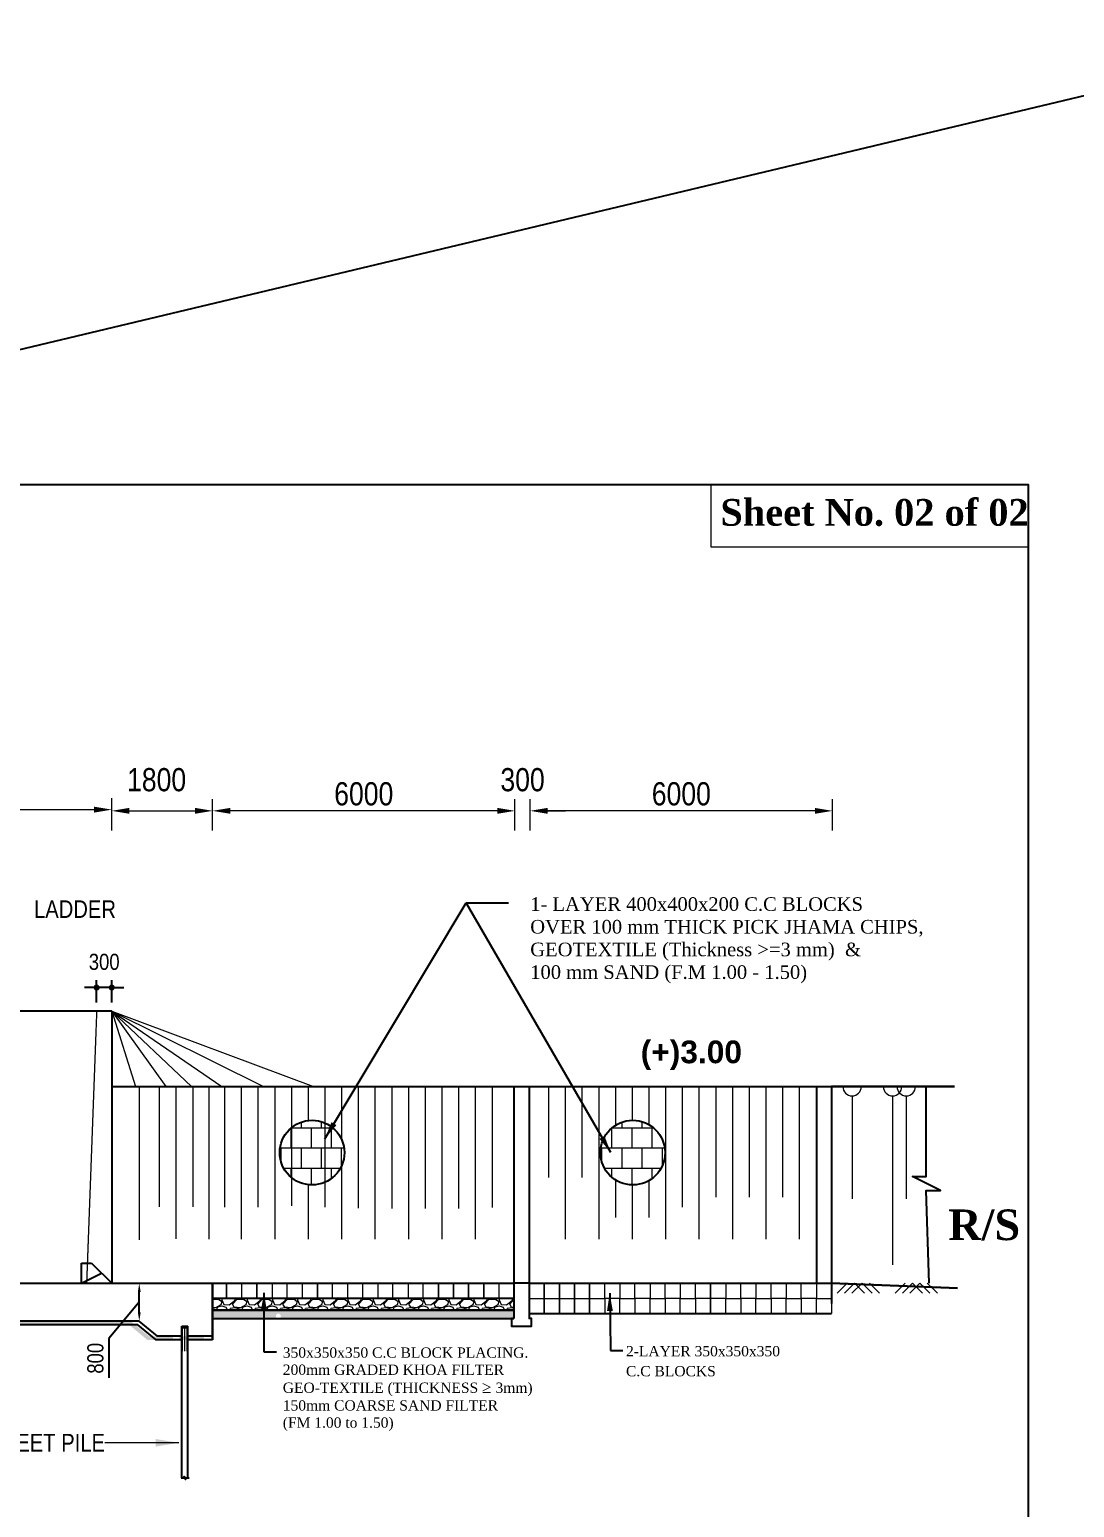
# Model space of a CAD drawing. Extents: x -119161 to 3778985, y -718511 to -30958.
# Drawn here: x 2867747 to 2888477, y -685685 to -656368 of the extents above; entities that cross this region are included whole.
import ezdxf

# ---------------------------------------------------------------- set-up
doc = ezdxf.new("R2010")
doc.units = 0
doc.header["$MEASUREMENT"] = 0
doc.linetypes.add('DASHED2', pattern=[9.524999999999999, 6.35, -3.175])
doc.linetypes.add('DASHEDX2', pattern=[38.099999999999994, 25.4, -12.7])
doc.layers.get('0').update_dxf_attribs({"linetype": 'CONTINUOUS'})
doc.layers.get('DEFPOINTS').update_dxf_attribs({"linetype": 'CONTINUOUS'})
for name, color, linetype in [('BLOCK', 6, 'CONTINUOUS'), ('DOTTED', 240, 'DASHED2'), ('LINE', 7, 'CONTINUOUS'), ('TEXT', 10, 'CONTINUOUS')]:
    doc.layers.add(name, color=color, linetype=linetype)
for name, color, linetype, lineweight in [('Dim', 7, 'CONTINUOUS', 9), ('Dimension', 8, 'CONTINUOUS', 18), ('HATCH', 252, 'CONTINUOUS', 5), ('line2', 3, 'CONTINUOUS', 30), ('slop', 8, 'CONTINUOUS', 9)]:
    doc.layers.add(name, color=color, linetype=linetype, lineweight=lineweight)
doc.styles.add('1-2', font='arial.ttf')
doc.styles.add('ARIAL', font='ARIALN.TTF')
doc.styles.add('DIM', font='isocp3.shx')
doc.styles.add('dimText', font='ARIALN.TTF')
doc.styles.get("Standard").update_dxf_attribs({"font": 'times.ttf', "height": 250})
doc.styles.add('text', font='ARIALN.TTF', dxfattribs={"height": 1.6})
doc.dimstyles.new('3', dxfattribs={"dimtxt": 225, "dimasz": 350, "dimexe": 100, "dimexo": 25, "dimgap": 9, "dimtad": 0, "dimdec": 0, "dimzin": 0, "dimdsep": 46, "dimtxsty": 'Standard', "dimcen": 0, "dimclrt": 256, "dimadec": 0, "dimazin": 0, "dimtfac": 1, "dimtdec": 0, "dimtofl": 0, "dimtmove": 2, "dimatfit": 3, "dimfxl": 1, "dimtolj": 1, "dimtzin": 0, "dimarcsym": 0})
doc.dimstyles.new('dim_150', dxfattribs={"dimtxt": 300, "dimasz": 300, "dimexe": 300, "dimexo": 100, "dimgap": 100, "dimtad": 1, "dimdec": 0, "dimzin": 0, "dimdsep": 46, "dimtxsty": 'DIM', "dimcen": 150, "dimclrd": 5, "dimclre": 5, "dimclrt": 7, "dimadec": 0, "dimazin": 0, "dimtfac": 1, "dimtdec": 0, "dimtmove": 0, "dimatfit": 3, "dimfxl": 20, "dimtolj": 1, "dimtzin": 0, "dimarcsym": 0})
doc.dimstyles.new('dim_230', dxfattribs={"dimtxt": 460, "dimasz": 460, "dimexe": 230, "dimexo": 100, "dimgap": 100, "dimtad": 1, "dimdec": 0, "dimzin": 0, "dimdsep": 46, "dimtxsty": 'dimText', "dimcen": 0.09, "dimclrd": 256, "dimclre": 256, "dimclrt": 7, "dimadec": 0, "dimazin": 0, "dimtfac": 1, "dimtdec": 0, "dimtofl": 0, "dimtmove": 0, "dimatfit": 3, "dimfxl": 1, "dimtolj": 1, "dimtzin": 0, "dimlwd": -1, "dimlwe": -1, "dimarcsym": 0})

# ---------------------------------------------------------------- blocks, each defined once
blk = doc.blocks.new('_Dot')
at = {"color": 0, "linetype": 'ByBlock', "lineweight": -2}
blk.add_line((-0.5, 0), (-1, 0), dxfattribs=at)
at = {"color": 0, "linetype": 'ByBlock', "const_width": 0.5}
blk.add_lwpolyline([(-0.25, 0, 1), (0.25, 0, 1)], format="xyb", close=True, dxfattribs=at)
blk = doc.blocks.new('*D1451')
at = {"layer": 'DEFPOINTS', "color": 0, "lineweight": -2, "ltscale": 500}
for p in [(2869077.40227984, -675372.1111349999), (2869077.40227984, -675771.2796914917), (2869377.40227984, -675771.2796914917)]:
    blk.add_point(p, dxfattribs=at)
at = {"layer": 'Dim', "color": 5, "lineweight": -2, "ltscale": 500}
for p, q in [((2868957.40227984, -675372.1111349999), (2868837.40227984, -675372.1111349999)), ((2869077.40227984, -675671.2796914917), (2869077.40227984, -675222.1111349999)), ((2869377.40227984, -675372.1111349999), (2869077.40227984, -675372.1111349999)), ((2869377.40227984, -675671.2796914917), (2869377.40227984, -675222.1111349999)), ((2869497.40227984, -675372.1111349999), (2869617.40227984, -675372.1111349999))]:
    blk.add_line(p, q, dxfattribs=at)
at = {"layer": 'Dim', "color": 5, "lineweight": -2, "ltscale": 500, "xscale": 120, "yscale": 120, "zscale": 120}
blk.add_blockref('_Dot', (2869077.40227984, -675372.1111349999), dxfattribs=at)
at = {"layer": 'Dim', "color": 5, "lineweight": -2, "ltscale": 500, "xscale": 120, "yscale": 120, "zscale": 120, "rotation": 180}
blk.add_blockref('_Dot', (2869377.40227984, -675372.1111349999), dxfattribs=at)
at = {"layer": 'Dim', "color": 7, "ltscale": 500, "insert": (2869227.40227984, -674863.4901776339), "char_height": 320, "attachment_point": 5, "style": 'ARIAL'}
blk.add_mtext('\\A1;300', dxfattribs=at)
blk = doc.blocks.new('*D1454')
at = {"layer": 'DEFPOINTS', "color": 0, "lineweight": -2, "ltscale": 500}
for p in [(2869478.113777386, -681237.1960471757), (2869923.438834589, -681237.1960471757), (2869923.438834589, -681987.3914586967)]:
    blk.add_point(p, dxfattribs=at)
at = {"layer": 'Dim', "color": 5, "lineweight": -2, "ltscale": 500}
for p, q in [((2869478.113777386, -681237.1960471757), (2869923.438834589, -681237.1960471757)), ((2869923.438834589, -681612.2937529362), (2869317.786851019, -682336.2692914923)), ((2869923.438834589, -681812.3914586967), (2869923.438834589, -681412.1960471757)), ((2869317.786851019, -682336.2692914923), (2869317.786851019, -683115.1506011785))]:
    blk.add_line(p, q, dxfattribs=at)
for points in [[(2869894.272167923, -681412.1960471757), (2869952.605501256, -681412.1960471757), (2869923.438834589, -681237.1960471757)], [(2869894.272167923, -681812.3914586967), (2869952.605501256, -681812.3914586967), (2869923.438834589, -681987.3914586967)]]:
    blk.add_solid(points, dxfattribs=at)
at = {"layer": 'Dim', "color": 7, "ltscale": 500, "insert": (2869054.403494948, -682725.7099463351), "char_height": 320, "attachment_point": 5, "rotation": 90, "style": 'ARIAL'}
blk.add_mtext('\\A1;800', dxfattribs=at)
blk = doc.blocks.new('*D1466')
at = {"layer": 'DEFPOINTS', "color": 0, "lineweight": -2, "ltscale": 500}
for p in [(2871377.432181997, -671866.2886143446), (2869377.453208413, -672357.183767109), (2871377.432181997, -672357.183767109)]:
    blk.add_point(p, dxfattribs=at)
at = {"layer": 'Dim', "ltscale": 500}
for p, q in [((2869377.453208413, -672257.183767109), (2869377.453208413, -671636.2886143446)), ((2871377.432181997, -672257.183767109), (2871377.432181997, -671636.2886143446)), ((2869727.453208413, -671866.2886143446), (2871027.432181997, -671866.2886143446))]:
    blk.add_line(p, q, dxfattribs=at)
at = {"layer": 'Dim', "lineweight": -2, "ltscale": 500}
for points in [[(2869727.453208413, -671807.9552810112), (2869727.453208413, -671924.6219476779), (2869377.453208413, -671866.2886143446)], [(2871027.432181997, -671807.9552810112), (2871027.432181997, -671924.6219476779), (2871377.432181997, -671866.2886143446)]]:
    blk.add_solid(points, dxfattribs=at)
at = {"layer": 'Dim', "color": 7, "ltscale": 500, "insert": (2870267.350355799, -671251.4250399924), "char_height": 460, "attachment_point": 5, "style": 'dimText'}
blk.add_mtext('\\A1;1800', dxfattribs=at)
blk = doc.blocks.new('*D1467')
at = {"layer": 'DEFPOINTS', "color": 0, "lineweight": -2, "ltscale": 500}
for p in [(2871377.432181997, -671866.2886143446), (2871377.432181997, -672357.183767109), (2877377.726840309, -672357.183767109)]:
    blk.add_point(p, dxfattribs=at)
at = {"layer": 'Dim', "ltscale": 500}
for p, q in [((2871377.432181997, -672257.183767109), (2871377.432181997, -671636.2886143446)), ((2877377.726840309, -672257.183767109), (2877377.726840309, -671636.2886143446)), ((2877027.726840309, -671866.2886143446), (2871727.432181997, -671866.2886143446))]:
    blk.add_line(p, q, dxfattribs=at)
at = {"layer": 'Dim', "lineweight": -2, "ltscale": 500}
for points in [[(2871727.432181997, -671807.9552810112), (2871727.432181997, -671924.6219476779), (2871377.432181997, -671866.2886143446)], [(2877027.726840309, -671807.9552810112), (2877027.726840309, -671924.6219476779), (2877377.726840309, -671866.2886143446)]]:
    blk.add_solid(points, dxfattribs=at)
at = {"layer": 'Dim', "color": 7, "ltscale": 500, "insert": (2874377.579511154, -671531.4250399926), "char_height": 460, "attachment_point": 5, "style": 'dimText'}
blk.add_mtext('\\A1;6000', dxfattribs=at)
blk = doc.blocks.new('*D1468')
at = {"layer": 'DEFPOINTS', "color": 0, "lineweight": -2, "ltscale": 500}
for p in [(2877677.726840309, -671866.2886143446), (2877377.726840309, -672357.183767109), (2877677.726840309, -672357.183767109)]:
    blk.add_point(p, dxfattribs=at)
at = {"layer": 'Dim', "ltscale": 500}
for p, q in [((2877377.726840309, -672257.183767109), (2877377.726840309, -671636.2886143446)), ((2877677.726840309, -672257.183767109), (2877677.726840309, -671636.2886143446)), ((2877027.726840309, -671866.2886143446), (2876677.726840309, -671866.2886143446)), ((2878027.726840309, -671866.2886143446), (2878377.726840309, -671866.2886143446))]:
    blk.add_line(p, q, dxfattribs=at)
at = {"layer": 'Dim', "lineweight": -2, "ltscale": 500}
for points in [[(2877027.726840309, -671807.9552810112), (2877027.726840309, -671924.6219476779), (2877377.726840309, -671866.2886143446)], [(2878027.726840309, -671807.9552810112), (2878027.726840309, -671924.6219476779), (2877677.726840309, -671866.2886143446)]]:
    blk.add_solid(points, dxfattribs=at)
at = {"layer": 'Dim', "color": 7, "ltscale": 500, "insert": (2877527.726840309, -671251.4250399926), "char_height": 460, "attachment_point": 5, "style": 'dimText'}
blk.add_mtext('\\A1;300', dxfattribs=at)
blk = doc.blocks.new('*D1469')
at = {"layer": 'DEFPOINTS', "color": 0, "lineweight": -2, "ltscale": 500}
for p in [(2877677.726840309, -671866.2886143446), (2877677.726840309, -672357.183767109), (2883677.726840309, -672357.183767109)]:
    blk.add_point(p, dxfattribs=at)
at = {"layer": 'Dim', "ltscale": 500}
for p, q in [((2877677.726840309, -672257.183767109), (2877677.726840309, -671636.2886143446)), ((2883677.726840309, -672257.183767109), (2883677.726840309, -671636.2886143446)), ((2883327.726840309, -671866.2886143446), (2878027.726840309, -671866.2886143446))]:
    blk.add_line(p, q, dxfattribs=at)
at = {"layer": 'Dim', "lineweight": -2, "ltscale": 500}
for points in [[(2878027.726840309, -671807.9552810112), (2878027.726840309, -671924.6219476779), (2877677.726840309, -671866.2886143446)], [(2883327.726840309, -671807.9552810112), (2883327.726840309, -671924.6219476779), (2883677.726840309, -671866.2886143446)]]:
    blk.add_solid(points, dxfattribs=at)
at = {"layer": 'Dim', "color": 7, "ltscale": 500, "insert": (2880677.726840309, -671531.4250399926), "char_height": 460, "attachment_point": 5, "style": 'dimText'}
blk.add_mtext('\\A1;6000', dxfattribs=at)
blk = doc.blocks.new('*D1535')
at = {"layer": 'DEFPOINTS', "color": 0, "lineweight": -2, "ltscale": 500}
for p in [(2869377.408759107, -671842.3142785789), (2869377.408759107, -671952.2217169409), (2857405.316790112, -672428.4746020357)]:
    blk.add_point(p, dxfattribs=at)
at = {"layer": 'Dim', "ltscale": 500}
for p, q in [((2857405.316790112, -672328.4746020357), (2857405.316790112, -671612.3142785789)), ((2869377.408759107, -671852.2217169409), (2869377.408759107, -671612.3142785789)), ((2857755.316790112, -671842.3142785789), (2869027.408759107, -671842.3142785789))]:
    blk.add_line(p, q, dxfattribs=at)
at = {"layer": 'Dim', "lineweight": -2, "ltscale": 500}
for points in [[(2857755.316790112, -671783.9809452455), (2857755.316790112, -671900.6476119122), (2857405.316790112, -671842.3142785789)], [(2869027.408759107, -671783.9809452455), (2869027.408759107, -671900.6476119122), (2869377.408759107, -671842.3142785789)]]:
    blk.add_solid(points, dxfattribs=at)
at = {"layer": 'Dim', "color": 7, "ltscale": 500, "insert": (2863391.36277461, -671507.4507042269), "char_height": 460, "attachment_point": 5, "style": 'dimText'}
blk.add_mtext('\\A1;12550', dxfattribs=at)

msp = doc.modelspace()

# ---------------------------------------------------------------- hatches: boundary and pattern name
at = {"layer": 'Dim'}
h = msp.add_hatch(dxfattribs=at)
h.set_pattern_fill('AR-B88', color=8, scale=50)
h.set_pattern_definition([(0, (2717938.576268649, -701353.5733618641), (0, 400), []), (90, (2717938.576268649, -701353.5733618641), (-200, 400), [400, -400])])
h.paths.add_polyline_path([(2873992.72887683, -678646.5675633808, 1), (2872710.599539445, -678646.5675633808, 1)])
h = msp.add_hatch(dxfattribs=at)
h.set_pattern_fill('AR-B88', color=8, scale=50)
h.set_pattern_definition([(0, (2724301.484492072, -701353.5733618641), (0, 400), []), (90, (2724301.484492072, -701353.5733618641), (-200, 400), [400, -400])])
h.paths.add_polyline_path([(2880355.637100252, -678646.5675633808, 1), (2879073.507762868, -678646.5675633808, 1)])
h = msp.add_hatch(dxfattribs=at)
h.set_pattern_fill('AR-CONC', color=8, scale=20)
h.set_pattern_definition([(49.99999999999999, (2500404.731982744, -824934.9618691367), (143.4520365201507, -12.55042699651902), [15, -165]), (355, (2500404.731982744, -824934.9618691367), (-27.7502667226, 150.4384267400024), [12, -132]), (100.45144446, (2500416.686318944, -824936.0077379367), (115.7017693454224, 137.8879981937259), [12.74803839999998, -140.2284223999997]), (46.18420000000002, (2500404.731982744, -824894.9618691367), (213.4482661343145, -33.10385615861531), [22.49999999999991, -247.4999999999993]), (96.63563548999993, (2500422.519331743, -824897.7205305367), (186.9323891348457, 194.8237201549101), [19.1220684, -210.3427519999999]), (351.1841639899999, (2500404.731982744, -824894.9618691367), (186.9323890109546, 194.823720053998), [18, -198.0000002]), (21, (2500424.731982744, -824904.9618691367), (119.3814104236923, -80.52377813306776), [15, -165]), (326.0000000000001, (2500424.731982744, -824904.9618691367), (48.66306638431634, 145.0300090093706), [12, -132]), (71.45144474, (2500434.680433544, -824911.6721839367), (168.0444753459942, 64.50623056127077), [12.748038, -140.2284224]), (37.50000000000001, (2500404.731982744, -824934.9618691367), (2.431971063458134, 66.5787707662623), [0, -130.4, 0, -134, 0, -132.5]), (7.499999999999999, (2500404.731982744, -824934.9618691367), (52.61390748842972, 78.88234237647205), [0, -76.39999999999999, 0, -127.4, 0, -50.5]), (327.5, (2500360.131982744, -824934.9618691367), (106.7644872344818, -4.510974346875951), [0, -50, 0, -156, 0, -207]), (317.5, (2500340.131982744, -824934.9618691367), (116.6372338684772, 20.02099646646354), [0, -65, 0, -103.6, 0, -147])])
h.paths.add_polyline_path([(2871205.783474067, -682287.7765968165), (2870715.600483238, -682287.5541450651), (2870715.599975256, -682362.5541474349), (2871205.827755928, -682362.7765968691)])
h.paths.add_polyline_path([(2829305.563049296, -682347.9669359862), (2828815.557852828, -682347.966914352), (2828815.563171536, -682422.966914352), (2829305.563101306, -682422.966914352)])
h.paths.add_polyline_path([(2852335.146061374, -681087.1960471724), (2846135.282512796, -681087.1960471731), (2844485.282512796, -681087.042541076), (2843637.712837629, -681087.042541076), (2841754.292792948, -681714.7790037079), (2840936.950244409, -681987.1960471757), (2830315.562909406, -681987.1960471757), (2829915.562909406, -682347.966914352), (2829425.562909406, -682347.966914352), (2829425.562909406, -682422.966914352), (2829944.388882245, -682422.966914352), (2830344.388882245, -682062.1960471757), (2840949.119777484, -682062.1960471757), (2841785.571174911, -681783.4100998412), (2843649.319417496, -681162.042541076), (2844485.282512796, -681162.042541076), (2846135.275535246, -681162.1960468485), (2852304.080044196, -681162.1960471724), (2852454.080048677, -681312.1960516539), (2853485.316800935, -681312.1959028838), (2854321.979044543, -681312.1959028838), (2856224.437628206, -681946.5727554215), (2856583.478327981, -682062.1960471757), (2861957.790094028, -682062.1960471757), (2869724.141065842, -682062.3907554566), (2870084.143331765, -682362.5653985215), (2870595.591699538, -682362.5234414267), (2870595.608772936, -682287.5234421985), (2870111.506522866, -682287.5667911565), (2869751.295626037, -681987.3914586967), (2861957.790313251, -681987.1960471757), (2856583.478327981, -681987.1960471757), (2856216.506192618, -681864.8720069716), (2854333.477002717, -681237.1959028838), (2853485.316790115, -681237.1959028838), (2852485.146061373, -681237.1960471722)])
at = {"layer": 'Dim', "ltscale": 500}
h = msp.add_hatch(dxfattribs=at)
h.set_pattern_fill('GRAVEL', color=8, scale=500)
h.set_pattern_definition([(228.012787504, (2797420.68959263, -733280.5874013628), (-4000.000000000031, -4500.000000000002), [67.268, -6659.54402353685]), (184.969740728, (2797375.68959263, -733330.5874013628), (5999.999999999987, 500.0000000000176), [115.434, -11427.962380615]), (132.510447078, (2797260.68959263, -733340.5874013628), (5000.000000000058, -5499.999999999933), [81.39399999999976, -8058.016298049834]), (267.273689006, (2797065.68959263, -733465.5874013628), (500.0000000000121, 10000.00000000001), [105.1189999999985, -10406.77902081431]), (292.833654178, (2797060.68959263, -733570.5874013628), (-2499.999999999994, 6000.000000000015), [103.0774999999985, -10204.68656404396]), (357.273689006, (2797100.68959263, -733665.5874013628), (-10000.00000000001, 500.0000000000128), [105.1189999999985, -10406.77902081431]), (37.6942404667, (2797205.68959263, -733670.5874013628), (-6499.999999999999, -4999.999999999986), [139.0145, -13762.424274458]), (72.2553283749, (2797315.68959263, -733585.5874013628), (3500.000000000014, 11000), [131.2439999999971, -12993.16074840651]), (121.429565615, (2797355.68959263, -733460.5874013628), (-4000.00000000001, 6499.999999999994), [105.4749999999998, -10442.03655486447]), (175.236358309, (2797300.68959263, -733370.5874013628), (5499.999999999992, -500.000000000019), [120.416, -5900.38128939615]), (222.397437798, (2797180.68959263, -733360.5874013628), (-5999.999999999981, -5499.999999999985), [155.724, -15416.68750239745]), (138.814074834, (2797560.68959263, -733470.5874013628), (-3500.000000000016, 3000), [53.15049999999926, -5261.922406367256]), (171.46923439, (2797520.68959263, -733435.5874013628), (6499.999999999999, -999.9999999999976), [101.1185, -10010.7557080785]), (225, (2797420.68959263, -733420.5874013628), (-5.551115123125783e-14, -499.9999999999665), [70.7105, -636.39628118655]), (203.198590514, (2797385.68959263, -733360.5874013628), (2499.999999999995, 999.9999999999877), [38.079, -3769.80755293195]), (291.801409486, (2797350.68959263, -733375.5874013628), (-499.999999999842, 1500.000000000051), [53.85149999999999, -2638.73090356725]), (30.9637565321, (2797370.68959263, -733425.5874013628), (1500.000000000026, 999.9999999999898), [87.46449999999976, -2828.011447422642]), (161.565051177, (2797445.68959263, -733380.5874013628), (1000.000000000006, -499.9999999999883), [63.24549999999928, -1517.893330084177]), (16.389540334, (2797060.68959263, -733375.5874013628), (4999.999999999983, 1500.000000000022), [88.6, -8771.4225733347]), (70.3461759419, (2797145.68959263, -733350.5874013628), (-2000.00000000061, -5500.000000001698), [74.3305, -7358.7038736595]), (293.198590514, (2797445.68959263, -733280.5874013628), (-999.9999999999852, 2499.999999999995), [76.1575, -3731.72905293195]), (343.610459666, (2797475.68959263, -733350.5874013628), (-4999.999999999983, 1500.000000000022), [88.59999999999853, -8771.422573334312]), (339.44395478, (2797060.68959263, -733685.5874013628), (-2500.000000000018, 1000.000000000012), [85.43999999999853, -4186.561872658656]), (294.775140569, (2797140.68959263, -733715.5874013628), (-2500.000000000003, 5500.000000000001), [71.589, -7087.321531637999]), (66.8014094864, (2797450.68959263, -733780.5874013628), (999.9999999999906, 2499.999999999985), [76.1575, -3731.72905293195]), (17.3540246363, (2797480.68959263, -733710.5874013628), (-6499.999999999988, -1999.999999999981), [83.8155, -8297.71180712]), (69.44395478040002, (2797205.68959263, -733780.5874013628), (-1000.000000000004, -2499.999999999977), [42.71999999999927, -4229.281872658657]), (101.309932474, (2797420.68959263, -733780.5874013628), (-499.9999999999819, 2000.000000000006), [25.495, -2524.0147567964]), (165.963756532, (2797415.68959263, -733755.5874013628), (1499.999999999979, -500.0000000000007), [103.0775, -1958.47531280885]), (186.009005957, (2797315.68959263, -733730.5874013628), (5000.000000000023, 499.9999999999916), [95.525, -9456.9615872714]), (303.690067526, (2797370.68959263, -733470.5874013628), (-499.9999999999936, 999.999999999993), [72.11099999999853, -1730.664637731977]), (353.157226587, (2797410.68959263, -733530.5874013628), (8500.000000000007, -1000.000000000026), [125.897, -12463.78131201415]), (60.9453959009, (2797535.68959263, -733545.5874013628), (-1999.999999999988, -3499.999999999989), [51.47799999999999, -5096.3370704935]), (90, (2797560.68959263, -733500.5874013628), (-499.9999999999999, 500), [30, -470]), (120.256437164, (2797305.68959263, -733715.5874013628), (2000.000000000005, -3500.000000000004), [69.46199999999999, -6876.759994724901]), (48.01278750420001, (2797270.68959263, -733655.5874013628), (4000, 4499.999999999987), [134.536, -6592.276023536849]), (0, (2797360.68959263, -733555.5874013628), (500, 500), [130, -370]), (325.3048464690001, (2797490.68959263, -733555.5874013628), (5000.000000000069, -3499.999999999913), [79.05699999999854, -7826.637150420906]), (254.054604099, (2797555.68959263, -733600.5874013628), (-500.0000000000189, -2000.000000000002), [72.801, -3567.25394464025]), (207.645975364, (2797535.68959263, -733670.5874013628), (-9499.999999999975, -5000.000000000024), [118.5325, -11734.7370911297]), (175.42607874, (2797430.68959263, -733725.5874013628), (-6499.999999999977, 500.0000000000007), [125.3995, -12414.53670398445])])
h.paths.add_polyline_path([(2871377.434846326, -681537.4581190285), (2871377.745894076, -681771.6027675667), (2877357.322291157, -681771.6031507875), (2877357.322195856, -681537.093198977), (2875608.064145972, -681537.093198977), (2875308.064145972, -681537.093198977), (2875008.064145972, -681537.093198977), (2874708.064145972, -681537.093198977)])
h = msp.add_hatch(dxfattribs=at)
h.set_pattern_fill('AR-SAND', color=8, scale=60)
h.set_pattern_definition([(37.50000000000001, (2503630.259752246, -779049.6050172029), (-3.779601486576489, 115.6094261407895), [0, -91.2, 0, -102, 0, -97.5]), (7.499999999999999, (2503630.259752246, -779049.6050172029), (106.1866023160636, 169.3287639137844), [0, -49.2, 0, -82.2, 0, -31.5]), (327.5, (2503556.459752245, -779049.6050172029), (186.8485117050897, 0.3395432122178965), [0, -30, 0, -108, 0, -141]), (317.5, (2503556.459752245, -779049.6050172029), (180.3675962743376, 52.66053389605496), [0, -15, 0, -70.8, 0, -81])])
h.paths.add_polyline_path([(2875036.508284531, -681771.6027675667), (2873839.787918696, -681771.6027675667), (2873839.787918696, -681842.1284491217), (2873839.787918696, -681936.8454596465), (2875036.525056199, -681936.842349391)])
h.paths.add_polyline_path([(2877357.323707034, -681771.6027675667), (2875036.508284531, -681771.6027675667), (2875036.525056199, -681936.842349391), (2877160.808317527, -681936.8368284926), (2877160.808317527, -681936.8366985454), (2877357.324234173, -681936.8366985454)])
edge = h.paths.add_edge_path()
edge.add_line((2871377.618526964, -681773.7358162329), (2871377.714930001, -681937.0138407613))
edge.add_line((2871377.714930001, -681937.0138407613), (2872662.200143558, -681936.8485201341))
edge.add_arc((2872682.67939084, -681891.2349209473), 49.99999999999528, 90, 245.8212355963029, ccw=False)
edge.add_arc((2872682.67939084, -681891.2349209473), 49.99999999998545, -65.82093777908608, 90.00000000006668, ccw=False)
edge.add_line((2872703.158875216, -681936.8484136846), (2873839.787918696, -681936.8454596468))
edge.add_line((2873839.787918696, -681936.8454596465), (2873839.787918696, -681842.1284491217))
edge.add_line((2873839.787918696, -681842.1284491217), (2873839.787918696, -681771.6027675667))
edge.add_line((2873839.787918696, -681771.6027675667), (2871377.618526964, -681773.7358162329))
h.paths.add_polyline_path([(2871377.965954099, -681936.8522383801), (2871377.965965516, -681887.2639889666), (2871377.798518406, -681773.8211207665), (2871377.302963529, -681773.8215672816), (2871377.301648379, -681936.8522403033)])
at = {"layer": 'HATCH', "ltscale": 10}
h = msp.add_hatch(dxfattribs=at)
h.set_pattern_fill('ANSI31', color=256, scale=375, angle=45, style=0)
h.set_pattern_definition([(90, (2806140.354327796, -672888.3790430103), (-46.875, 7.105427357601002e-15), [])])
h.paths.add_polyline_path([(2870886.844380128, -682587.8803639577), (2870842.63118254, -682587.8803639577), (2870842.63118254, -682574.3811301275), (2870814.589918217, -682600.3890951411), (2870814.589918217, -682587.8803639577), (2870766.844380128, -682587.8803639577), (2870766.844380128, -682114.1867625918), (2870886.844380128, -682114.1867625918)])

# ---------------------------------------------------------------- linework, layer by layer
at = {"color": 7}
for points in [[(2857538.9956878, -681237.1960471757), (2871377.301648153, -681237.0287867452)], [(2871377.301648318, -681237.0287907112), (2877357.320665651, -681236.9978700976)], [(2877657.342849618, -681236.9963187864), (2883657.11223827, -681236.9652960505)], [(2877357.322195856, -681537.093198977), (2871377.30238344, -681537.09227744)]]:
    msp.add_lwpolyline(points, dxfattribs=at)
at = {"layer": 'BLOCK', "color": 7}
for centre in [(2873351.664208137, -678646.5675633808), (2879714.57243156, -678646.5675633808)]:
    msp.add_circle(centre, 641.064668692025, dxfattribs=at)
at = {"layer": 'Dim', "color": 8, "ltscale": 500}
msp.add_line((2869377.426828586, -675837.196939864), (2869849.265631049, -677336.8829861695), dxfattribs=at)
at = {"layer": 'Dim', "color": 8, "linetype": 'Continuous', "ltscale": 500}
for p, q in [((2871377.965867663, -681955.75488937), (2871377.966695413, -681955.75488937)), ((2871377.967230251, -682274.1566676174), (2871377.965965266, -682274.1573302282))]:
    msp.add_line(p, q, dxfattribs=at)
at = {"layer": 'Dim', "color": 8, "ltscale": 500}
for points in [[(2869377.426828586, -675837.196939864), (2873377.339654166, -677336.8829861705)], [(2869377.426828586, -675837.196939864), (2872387.895872594, -677337.1960471757)], [(2869377.426828586, -675837.196939864), (2870961.981981994, -677336.888892892)], [(2869377.426828586, -675837.196939864), (2870451.605031247, -677337.0472014612)], [(2869377.426828586, -675837.196939864), (2871564.408068437, -677336.8915817854)], [(2869918.779397392, -677344.4446663961), (2869918.626153531, -680373.0504858028)], [(2870320.127041587, -677329.4446663961), (2870320.127041587, -679719.4980727471)], [(2870651.779397392, -677329.4446663961), (2870651.626153531, -680358.0504858028)], [(2870983.431753227, -677337.1960471757), (2870983.431753197, -679719.4980727471)], [(2871303.596722906, -677336.9446663961), (2871303.443479045, -680365.5504858028)], [(2871615.243459289, -677336.9446663961), (2871615.243459289, -679727.0597427282)], [(2871946.895815094, -677336.9446663961), (2871946.742571233, -680365.5504858028)], [(2872278.5481709, -677336.9446663961), (2872278.5481709, -679727.1233305514)], [(2872610.200526705, -677336.9446663961), (2872610.047282843, -680365.5504858028)], [(2872941.85288251, -677336.9446663961), (2872941.85288251, -679703.2315967942)], [(2873273.505238315, -677336.9446663961), (2873273.505238315, -678010.2853265698)], [(2873605.15759412, -677336.9446663961), (2873605.15759412, -679726.5102194867)], [(2873936.809949925, -677336.9446663961), (2873936.809949925, -678384.7119346207)], [(2874268.46230573, -677336.9446663961), (2874268.46230573, -679745.7807462637)], [(2874600.114661535, -677336.9446663961), (2874599.961417673, -680365.5504858028)], [(2874931.76701734, -677336.9446663961), (2874931.76701734, -679754.5004936375)], [(2875263.419373145, -677336.9446663961), (2875263.266129283, -680365.5504858028)], [(2875595.07172895, -677336.9446663961), (2875595.07172895, -679754.5640814607)], [(2875926.724084755, -677336.9446663961), (2875926.570840893, -680365.5504858028)], [(2876258.37644056, -677336.9446663961), (2876258.37644056, -679754.5640814607)], [(2876590.028796365, -677336.9446663961), (2876589.875552503, -680365.5504858028)], [(2876926.724084755, -677336.9446663961), (2876926.705829747, -679733.0523009044)], [(2878043.32531241, -677336.9446663961), (2878043.314618838, -679137.1960471657)], [(2878374.977668216, -677336.9446663961), (2878374.824424354, -680365.550485803)], [(2878706.630024021, -677336.9446663961), (2878706.619330448, -679137.2596349888)], [(2879038.282379826, -677336.9446663961), (2879038.129135964, -680365.550485803)], [(2879369.934735631, -677336.9446663961), (2879369.934735631, -678106.0226827376)], [(2879701.587091436, -677336.9446663961), (2879701.587091436, -678005.6344230401)], [(2880033.239447241, -677336.9446663961), (2880033.239447241, -678090.3165026517)], [(2880364.891803046, -677336.9446663961), (2880364.738559184, -680365.550485803)], [(2880696.544158851, -677336.9446663961), (2880696.544158851, -679727.9303232224)], [(2881028.196514656, -677336.9446663961), (2881028.043270794, -680365.550485803)], [(2881359.848870461, -677336.9446663961), (2881359.848870461, -679532.9402824168)], [(2881691.501226266, -677336.9446663961), (2881691.347982404, -680365.550485803)], [(2882023.153582071, -677336.9446663961), (2882023.153582071, -679533.0038702402)], [(2882354.805937876, -677336.9446663961), (2882354.652694014, -680365.550485803)], [(2882686.458293681, -677336.9446663961), (2882686.458293681, -679533.0674580634)], [(2883018.110649486, -677336.9446663961), (2883017.957405624, -680365.550485803)], [(2873936.809949925, -678908.4231921411), (2873936.656706063, -680365.5504858028)], [(2879369.934735631, -679187.1124440243), (2879369.804518626, -679936.3506529077)], [(2880033.239447241, -679202.8186241102), (2880033.109230236, -679933.208094819)], [(2873273.505238315, -679282.849800192), (2873273.351994453, -680365.5504858028)], [(2879701.587091436, -679287.5007037218), (2879701.433847574, -680365.550485803)]]:
    msp.add_lwpolyline(points, dxfattribs=at)
at = {"layer": 'Dim', "ltscale": 500}
for points in [[(2871652.768793905, -681537.0922849837), (2871377.301746172, -681537.0961177384), (2871377.301746172, -681237.0961177384), (2871652.768793905, -681237.0922849837)], [(2871954.265278976, -681537.0922812119), (2871654.265278976, -681537.0922812119), (2871654.265278976, -681237.0922812119), (2871954.265278976, -681237.0922812119)], [(2872255.761764046, -681537.09227744), (2871955.761764046, -681537.09227744), (2871955.761764046, -681237.09227744), (2872255.761764046, -681237.09227744)], [(2872557.258249118, -681537.0922736679), (2872257.258249118, -681537.0922736679), (2872257.258249118, -681237.0922736679), (2872557.258249118, -681237.0922736679)], [(2872557.258249118, -681537.0922736679), (2872857.258249118, -681537.0922736679), (2872857.258249118, -681237.0922736679), (2872557.258249118, -681237.0922736679)], [(2873157.258249118, -681537.0922736679), (2872857.258249118, -681537.0922736679), (2872857.258249118, -681237.0922736679), (2873157.258249118, -681237.0922736679)], [(2873157.258249118, -681537.0922736679), (2873457.258249118, -681537.0922736679), (2873457.258249118, -681237.0922736679), (2873157.258249118, -681237.0922736679)], [(2873457.258249118, -681537.0922736679), (2873757.258249118, -681537.0922736679), (2873757.258249118, -681237.0922736679), (2873457.258249118, -681237.0922736679)], [(2874057.258249118, -681537.0922736679), (2873757.258249118, -681537.0922736679), (2873757.258249118, -681237.0922736679), (2874057.258249118, -681237.0922736679)], [(2874057.258249118, -681537.0922736679), (2874357.258249118, -681537.0922736679), (2874357.258249118, -681237.0922736679), (2874057.258249118, -681237.0922736679)], [(2874657.258249118, -681537.0922736679), (2874357.258249118, -681537.0922736679), (2874357.258249118, -681237.0922736679), (2874657.258249118, -681237.0922736679)], [(2874657.258249118, -681537.0922736679), (2874957.258249118, -681537.0922736679), (2874957.258249118, -681237.0922736679), (2874657.258249118, -681237.0922736679)], [(2875257.258249118, -681537.0922736679), (2874957.258249118, -681537.0922736679), (2874957.258249118, -681237.0922736679), (2875257.258249118, -681237.0922736679)], [(2875257.258249118, -681537.0922736679), (2875557.258249118, -681537.0922736679), (2875557.258249118, -681237.0922736679), (2875257.258249118, -681237.0922736679)], [(2875857.258249118, -681537.0922736679), (2875557.258249118, -681537.0922736679), (2875557.258249118, -681237.0922736679), (2875857.258249118, -681237.0922736679)], [(2876157.258249118, -681537.0922736679), (2875857.258249118, -681537.0922736679), (2875857.258249118, -681237.0922736679), (2876157.278987999, -681237.0927344363)], [(2876457.278987999, -681537.0927344363), (2876157.278987999, -681537.0927344363), (2876157.278987999, -681237.0927344363), (2876457.278987999, -681237.0927344363)], [(2876757.278987999, -681537.0927344365), (2876457.278987999, -681537.0927344363), (2876457.278987999, -681237.0927344363), (2876757.299726881, -681237.0931952049)], [(2877057.299726881, -681537.0931952049), (2876757.299726881, -681537.0931952049), (2876757.299726881, -681237.0931952049), (2877057.299726881, -681237.0931952049)], [(2877657.342900825, -681537.0927465376), (2877957.342900825, -681537.0927465376), (2877957.342900825, -681237.0927465376), (2877657.342900825, -681237.0927465376)], [(2877957.363639706, -681537.0922857693), (2878257.363639706, -681537.0922857693), (2878257.363639706, -681237.0922857693), (2877957.342900825, -681237.0927465376)], [(2878257.363639706, -681537.0922857693), (2878557.363639706, -681537.0922857693), (2878557.363639706, -681237.0922857693), (2878257.363639706, -681237.0922857693)], [(2878557.384378588, -681537.0918250009), (2878857.384378588, -681537.0918250007), (2878857.384378588, -681237.0918250007), (2878557.363639706, -681237.0922857693)], [(2878857.384378588, -681537.0918250007), (2879157.384378588, -681537.0918250007), (2879157.384378588, -681237.0918250007), (2878857.384378588, -681237.0918250007)], [(2879457.384378588, -681537.0918250007), (2879157.384378588, -681537.0918250007), (2879157.384378588, -681237.0918250007), (2879457.384378588, -681237.0918250007)], [(2879457.384378588, -681537.0918250007), (2879757.384378588, -681537.0918250007), (2879757.384378588, -681237.0918250007), (2879457.384378588, -681237.0918250007)], [(2880057.384378588, -681537.0918250007), (2879757.384378588, -681537.0918250007), (2879757.384378588, -681237.0918250007), (2880057.384378588, -681237.0918250007)], [(2880057.384378588, -681537.0918250007), (2880357.384378588, -681537.0918250007), (2880357.384378588, -681237.0918250007), (2880057.384378588, -681237.0918250007)], [(2880657.384378588, -681537.0918250007), (2880357.384378588, -681537.0918250007), (2880357.384378588, -681237.0918250007), (2880657.384378588, -681237.0918250007)], [(2880657.384378588, -681537.0918250007), (2880957.384378588, -681537.0918250007), (2880957.384378588, -681237.0918250007), (2880657.384378588, -681237.0918250007)], [(2881257.384378588, -681537.0918250007), (2880957.384378588, -681537.0918250007), (2880957.384378588, -681237.0918250007), (2881257.384378588, -681237.0918250007)], [(2881557.384378588, -681537.0918250007), (2881257.384378588, -681537.0918250007), (2881257.384378588, -681237.0918250007), (2881557.384378588, -681237.0918250007)], [(2881557.384378588, -681537.0918250007), (2881857.384378588, -681537.0918250007), (2881857.384378588, -681237.0918250007), (2881557.384378588, -681237.0918250007)], [(2882157.384378588, -681537.0918250007), (2881857.384378588, -681537.0918250007), (2881857.384378588, -681237.0918250007), (2882157.384378588, -681237.0918250007)], [(2882157.384378588, -681537.0918250009), (2882457.384378588, -681537.0918250009), (2882457.384378588, -681237.0918250009), (2882157.384378588, -681237.0918250009)], [(2882757.384378588, -681537.0918250007), (2882457.384378588, -681537.0918250007), (2882457.384378588, -681237.0918250007), (2882757.384378588, -681237.0918250007)], [(2882757.384378588, -681537.0918250007), (2883057.384378588, -681537.0918250007), (2883057.384378588, -681237.0918250007), (2882757.384378588, -681237.0918250007)], [(2883357.384378588, -681537.0918250007), (2883057.384378588, -681537.0918250007), (2883057.384378588, -681237.0918250007), (2883357.384378588, -681237.0918250007)], [(2883357.384378588, -681537.0918250007), (2883657.070420138, -681537.0917976482), (2883657.099124301, -681237.0741226536), (2883357.384378588, -681237.0918250007)], [(2877657.342900825, -681537.0927465376), (2877957.342900825, -681537.0927465376), (2877957.342900825, -681837.0927465376), (2877657.342900825, -681837.0927465376)], [(2877957.363639706, -681537.093207306), (2878257.363639706, -681537.093207306), (2878257.363639706, -681837.093207306), (2877957.342900825, -681837.0927465376)], [(2878257.363639706, -681537.093207306), (2878557.363639706, -681537.093207306), (2878557.363639706, -681837.093207306), (2878257.363639706, -681837.093207306)], [(2878557.384378588, -681537.0936680743), (2878857.384378588, -681537.0936680746), (2878857.384378588, -681837.0936680746), (2878557.363639706, -681837.093207306)], [(2878857.384378588, -681537.0936680746), (2879157.384378588, -681537.0936680746), (2879157.384378588, -681837.0936680746), (2878857.384378588, -681837.0936680746)], [(2879457.384378588, -681537.0936680746), (2879157.384378588, -681537.0936680746), (2879157.384378588, -681837.0936680746), (2879457.384378588, -681837.0936680746)], [(2879457.384378588, -681537.0936680746), (2879757.384378588, -681537.0936680746), (2879757.384378588, -681837.0936680746), (2879457.384378588, -681837.0936680746)], [(2880057.384378588, -681537.0936680746), (2879757.384378588, -681537.0936680746), (2879757.384378588, -681837.0936680746), (2880057.384378588, -681837.0936680746)], [(2880057.384378588, -681537.0936680746), (2880357.384378588, -681537.0936680746), (2880357.384378588, -681837.0936680746), (2880057.384378588, -681837.0936680746)], [(2880657.384378588, -681537.0936680746), (2880357.384378588, -681537.0936680746), (2880357.384378588, -681837.0936680746), (2880657.384378588, -681837.0936680746)], [(2880657.384378588, -681537.0936680746), (2880957.384378588, -681537.0936680746), (2880957.384378588, -681837.0936680746), (2880657.384378588, -681837.0936680746)], [(2881257.384378588, -681537.0936680746), (2880957.384378588, -681537.0936680746), (2880957.384378588, -681837.0936680746), (2881257.384378588, -681837.0936680746)], [(2881557.384378588, -681537.0936680746), (2881257.384378588, -681537.0936680746), (2881257.384378588, -681837.0936680746), (2881557.384378588, -681837.0936680746)], [(2881557.384378588, -681537.0936680746), (2881857.384378588, -681537.0936680746), (2881857.384378588, -681837.0936680746), (2881557.384378588, -681837.0936680746)], [(2882157.384378588, -681537.0936680746), (2881857.384378588, -681537.0936680746), (2881857.384378588, -681837.0936680746), (2882157.384378588, -681837.0936680746)], [(2882157.384378588, -681537.0936680743), (2882457.384378588, -681537.0936680743), (2882457.384378588, -681837.0936680743), (2882157.384378588, -681837.0936680743)], [(2882757.384378588, -681537.0936680746), (2882457.384378588, -681537.0936680746), (2882457.384378588, -681837.0936680746), (2882757.384378588, -681837.0936680746)], [(2882757.384378588, -681537.0936680746), (2883057.384378588, -681537.0936680746), (2883057.384378588, -681837.0936680746), (2882757.384378588, -681837.0936680746)], [(2883357.384378588, -681537.0936680746), (2883057.384378588, -681537.0936680746), (2883057.384378588, -681837.0936680746), (2883357.384378588, -681837.0936680746)], [(2883357.384378588, -681537.0936680746), (2883657.070420138, -681537.0936954271), (2883657.041719334, -681837.0743715821), (2883357.384378588, -681837.0936680746)]]:
    msp.add_lwpolyline(points, close=True, dxfattribs=at)
for points in [[(2871654.265278976, -681537.0922812119), (2871654.265278976, -681237.0922812119)], [(2871955.761764046, -681537.09227744), (2871955.761764046, -681237.09227744)], [(2871377.301648264, -681437.1981286053), (2871377.301648264, -681437.1981286053)], [(2871377.301648264, -681437.1981286053), (2871377.301648264, -681437.1981286053)], [(2871377.965965516, -681937.2639889666), (2871377.301746118, -681437.2654595983)]]:
    msp.add_lwpolyline(points, dxfattribs=at)
at = {"layer": 'Dimension', "color": 5, "lineweight": 13, "ltscale": 2}
for p, q in [((2884065.466531713, -677520.1829795626), (2884065.466531713, -679561.1615218306)), ((2884868.441571192, -677520.1829795563), (2884868.289844724, -680874.5892190377)), ((2885139.788275428, -677520.1829795626), (2885139.788275428, -679561.1615218306))]:
    msp.add_line(p, q, dxfattribs=at)
for centre in [(2884065.466531713, -677336.9121116165), (2884868.443088532, -677336.9121116165), (2885139.788275428, -677336.9121116165)]:
    msp.add_arc(centre, 183.2708679460477, 180, 0, dxfattribs=at)
at = {"layer": 'DOTTED', "color": 0, "linetype": 'DASHEDX2', "lineweight": 20, "ltscale": 0.07}
msp.add_lwpolyline([(2869077.40227984, -675837.195600722), (2868877.309407656, -681237.2231570538)], dxfattribs=at)
at = {"layer": 'HATCH', "color": 8, "lineweight": 15}
for points in [[(2883968.204379315, -681237.0287867452), (2883768.46995024, -681436.7632158205)], [(2884115.262096432, -681237.0287867452), (2883915.527667357, -681436.7632158205)], [(2884262.319813549, -681237.0287867452), (2884062.585384473, -681436.7632158205)], [(2884115.262096432, -681237.0287867452), (2884314.996525507, -681436.7632158205)], [(2884262.319813549, -681237.0287867452), (2884462.054242624, -681436.7632158205)], [(2884409.377530665, -681237.0287867452), (2884609.111959741, -681436.7632158205)], [(2885117.035905183, -681237.0287867452), (2884917.301476107, -681436.7632158205)], [(2885264.093622299, -681237.0287867452), (2885064.359193224, -681436.7632158205)], [(2885411.151339416, -681237.0287867452), (2885211.416910341, -681436.7632158205)], [(2885264.093622299, -681237.0287867452), (2885463.828051375, -681436.7632158205)], [(2885411.151339416, -681237.0287867452), (2885610.885768491, -681436.7632158205)], [(2885558.209056532, -681237.0287867452), (2885757.943485608, -681436.7632158205)]]:
    msp.add_lwpolyline(points, dxfattribs=at)
at = {"layer": 'LINE', "color": 0, "linetype": 'ByBlock', "lineweight": -2}
msp.add_line((2861364.373324928, -664187.837205607), (2894161.13039207, -656367.7692819627), dxfattribs=at)
at = {"layer": 'LINE', "ltscale": 500}
for p, q in [((2869377.426828586, -675837.196939864), (2869377.302027314, -681237.2022790501)), ((2869377.418054952, -677337.1960471757), (2886098.323898744, -677337.1960471757)), ((2877357.454632448, -677336.9104839137), (2877357.325254903, -681936.8366985454)), ((2877657.45574247, -677336.9121116165), (2877657.352430579, -681936.8366985454)), ((2883357.339781754, -677336.9430372261), (2883357.206835363, -681236.9668467578)), ((2883657.592055134, -677336.9446662918), (2883657.017224684, -681633.8839561208)), ((2883657.593134159, -677336.9446662976), (2883657.041719388, -681636.9050297223)), ((2868777.307440423, -681237.2012031816), (2868777.283231237, -680836.852119575)), ((2868777.283231705, -680836.8617964932), (2868977.285197158, -680836.85211948)), ((2871377.301648153, -681237.0287867452), (2871377.97103332, -682362.6227948226)), ((2871377.97103332, -682362.6227948226), (2871377.301648568, -681237.038213439)), ((2877657.349237651, -681837.0743715821), (2883657.041719334, -681837.0743715821)), ((2871377.96541853, -681936.8522385783), (2877357.324234173, -681936.8366985454)), ((2877357.324234174, -681936.8366985454), (2877307.324234174, -681936.8366985454))]:
    msp.add_line(p, q, dxfattribs=at)
at = {"layer": 'LINE', "ltscale": 0.5}
msp.add_line((2877657.368146461, -681237.0927465376), (2877357.344936142, -681237.0843080836), dxfattribs=at)
at = {"layer": 'LINE'}
for p, q in [((2870767.111595477, -685100.6103441736), (2870767.797579977, -682087.2184532431)), ((2870887.111595477, -685100.6103441736), (2870887.797579977, -682087.2184532431))]:
    msp.add_line(p, q, dxfattribs=at)
msp.add_lwpolyline([(2887557.559893502, -718510.6295653793), (2812442.774301502, -718510.6295653793), (2812442.774301502, -665393.7454681792), (2887557.559893502, -665393.7454681792)], close=True, dxfattribs=at)
at = {"layer": 'LINE', "lineweight": 9}
msp.add_lwpolyline([(2887557.559893502, -665393.7454681792), (2881263.06840057, -665393.7454681792), (2881263.06840057, -666628.4726022906), (2887557.559893502, -666628.4726022906)], close=True, dxfattribs=at)
at = {"layer": 'LINE', "ltscale": 500}
for points in [[(2869377.42682859, -675837.1960471757), (2857405.316790112, -675837.1960471757)], [(2886098.32389869, -677336.9121116165), (2883657.611509974, -677336.9121116165)], [(2868977.285197158, -680836.85211948), (2869377.302027314, -681237.2022790501)], [(2870767.751965941, -682287.5917357849), (2870283.649731418, -682287.5667911565), (2869923.438834589, -681987.3914586967), (2863215.808758402, -681987.1960471757), (2857417.287442673, -681987.1960471757), (2857081.96382535, -681875.4215080678), (2854333.477002715, -681237.1959028838), (2853485.316790113, -681237.1959028838), (2853485.316790113, -681237.1959028838), (2852485.146061371, -681237.1960471722), (2852335.146061372, -681087.1960471724), (2846135.282512793, -681087.1960471731), (2846135.282512793, -681087.1960471731), (2844485.282512793, -681087.042541076), (2844485.282512793, -681087.042541076), (2843637.712837626, -681087.042541076), (2840936.950244409, -681987.1960471757), (2826925.562909406, -681987.1960471757), (2826525.562909406, -682347.966914352), (2826235.562909406, -682347.966914352)], [(2870767.748101371, -682362.5917356855), (2870256.494336126, -682362.5653920036), (2869896.284175145, -682062.3906727494), (2863215.806587562, -682062.1960471442), (2857405.116618161, -682062.1960471757), (2857058.246742899, -681946.5727554215), (2854321.306183584, -681312.1959028838), (2853485.316790113, -681312.1959028838), (2852454.080048675, -681312.1960516539), (2852304.080044193, -681162.1960471724), (2846135.282512793, -681162.1960471731), (2844485.275535243, -681162.0425407514), (2843649.882370702, -681162.042541076), (2840949.119777484, -682062.1960471757), (2826954.388882245, -682062.1960471757), (2826554.388882245, -682422.966914352), (2826235.562909406, -682422.966914352)], [(2877307.324234174, -681936.8366985454), (2877307.324234174, -682086.8366985454), (2877707.324234174, -682086.8366985454), (2877707.324234174, -681936.8366985454), (2877657.324234174, -681936.8366985454), (2877657.324234174, -681936.8366985454)], [(2871377.911974559, -682362.6227918167), (2870887.734891153, -682362.597842775)], [(2871377.871307291, -682287.6227896495), (2870887.75196455, -682287.5978435469)]]:
    msp.add_lwpolyline(points, dxfattribs=at)
at = {"layer": 'LINE', "color": 5}
msp.add_lwpolyline([(2885593.110057561, -681237.0287867452), (2885535.276329251, -679398.4336718565), (2885820.814971243, -679398.4336718565), (2885266.659702574, -679118.0210286214), (2885535.276329251, -679118.0210286214), (2885535.276329251, -677336.9121116165)], dxfattribs=at)
at = {"layer": 'LINE', "color": 8, "linetype": 'DASHED2', "ltscale": 2000000}
msp.add_lwpolyline([(2868777.307440488, -681237.2022790501), (2869177.297302139, -681037.0912282758)], dxfattribs=at)
at = {"layer": 'LINE', "ltscale": 500, "const_width": 50}
msp.add_lwpolyline([(2877357.323707034, -681771.6027675667), (2871377.745894076, -681771.6027675667)], dxfattribs=at)
at = {"layer": 'LINE'}
for points in [[(2870767.797579977, -682087.2184532431), (2870887.797579977, -682087.2184532431)], [(2870767.797579977, -682112.2184532431), (2870887.797579977, -682112.2184532431)], [(2870752.790846975, -685100.6103441736), (2870815.76091176, -685100.6103441736), (2870815.76091176, -685072.0564799744), (2870843.802176084, -685127.4720068413), (2870843.802176084, -685100.6103441736), (2870910.203073164, -685100.6103441736)]]:
    msp.add_lwpolyline(points, dxfattribs=at)
at = {"layer": 'line2', "color": 1}
msp.add_lwpolyline([(2883657.078048229, -681237.0287867452), (2886156.157724658, -681337.1956568251)], dxfattribs=at)
at = {"layer": 'slop'}
for p, q in [((2869127.278018647, -681237.3186953766), (2869127.278018647, -681237.318747222)), ((2869127.278018647, -681237.3186953764), (2869127.278018647, -681237.3187472217)), ((2869177.278017269, -681237.0625263206), (2869177.278017269, -681237.0625781659)), ((2869177.278017269, -681237.0625263203), (2869177.278017269, -681237.0625781657))]:
    msp.add_line(p, q, dxfattribs=at)

# ---------------------------------------------------------------- texts
at = {"layer": 'Dimension', "color": 1, "lineweight": 13, "ltscale": 2, "insert": (2886686.030975849, -680081.9687606513), "char_height": 607.5, "attachment_point": 5, "style": '1-2'}
msp.add_mtext('{\\fTimes New Roman|b1|i0|c0|p18;R/S}', dxfattribs=at)
at = {"layer": 'LINE'}
for s, p in [('2-LAYER 350x350x350 ', (2879579.934936309, -682686.9207651727)), ('C.C BLOCKS', (2879579.934936309, -683083.1342065786))]:
    msp.add_text(s, height=204, dxfattribs=at).set_placement(p)
at = {"layer": 'LINE', "color": 7, "lineweight": 9, "insert": (2881452.801974638, -665680.7448802488), "char_height": 530.0986046570854, "width": 19040.96960901596, "attachment_point": 1}
msp.add_mtext('{\\fTimes New Roman|b1|i0|c0|p18;Sheet No. 02 of 02}', dxfattribs=at)
at = {"layer": 'LINE', "attachment_point": 1}
for s, insert, char_height, width in [('{\\fTimes New Roman|b0|i0|c0|p18;1- LAYER 400x400x200 C.C BLOCKS \\POVER 100 mm THICK PICK JHAMA CHIPS, GEOTEXTILE (Thickness >=3 mm)  & \\P100 mm SAND (F.M 1.00 - 1.50)}', (2877680.303880897, -673580.7401510994), 269.892, 8949.179079716327), ('350x350x350 C.C BLOCK PLACING.\\P200mm GRADED KHOA FILTER\\PGEO-TEXTILE (THICKNESS {\\fTimes New Roman|b0|i0|c0|p18;\\H1.083x;\\C0;≥ }3mm)\\P150mm COARSE SAND FILTER\\P(FM 1.00 to 1.50) ', (2872770.838255869, -682510.7523363282), 204, 13483.80380518106)]:
    msp.add_mtext(s, dxfattribs=dict(at, insert=insert, char_height=char_height, width=width))
at = {"layer": 'TEXT', "char_height": 350, "style": 'ARIAL'}
for s, insert, width, attachment_point in [('\\pi726.48;LADDER', (2867108.47156597, -673815.7718782912), 3394.423859917648, 4), ('6.00m LONG U-SHAPE STEEL SHEET PILE', (2869244.002843242, -684402.9079762609), 12025.42872511587, 6)]:
    msp.add_mtext(s, dxfattribs=dict(at, insert=insert, width=width, attachment_point=attachment_point))
at = {"layer": 'TEXT', "color": 2, "insert": (2881881.21392334, -676422.7630865267, 2.53658781979027e-09), "char_height": 450, "width": 2182.517053884221, "attachment_point": 3, "style": 'text'}
msp.add_mtext('{\\fArial|b1|i0|c0|p34;\\C6;(+)3.00}', dxfattribs=at)

# ---------------------------------------------------------------- dimensions: what is measured, and where the dimension line sits
at = {"layer": 'Dim', "ltscale": 500}
dim = msp.add_linear_dim(base=(2871377.432181997, -671866.2886143446), p1=(2869377.453208413, -672357.183767109), p2=(2871377.432181997, -672357.183767109), text='1800', dimstyle='dim_230', override={"dimasz": 350, "dimsah": 1, "dimtmove": 2}, dxfattribs=at)
dim.commit()
dim.dimension.update_dxf_attribs({"geometry": '*D1466', "text_midpoint": (2870267.350355799, -671251.4250399924), "dimtype": 160})
dim = msp.add_linear_dim(base=(2877677.726840309, -671866.2886143446), p1=(2877377.726840309, -672357.183767109), p2=(2877677.726840309, -672357.183767109), dimstyle='dim_230', override={"dimasz": 350, "dimsah": 1, "dimtmove": 2}, dxfattribs=at)
dim.commit()
dim.dimension.update_dxf_attribs({"geometry": '*D1468', "text_midpoint": (2877527.726840309, -671251.4250399926)})
dim = msp.add_linear_dim(base=(2869377.408759107, -671842.3142785789), p1=(2857405.316790112, -672428.4746020357), p2=(2869377.408759107, -671952.2217169409), text='12550', dimstyle='dim_230', override={"dimasz": 350, "dimsah": 1, "dimtmove": 2}, dxfattribs=at)
dim.commit()
dim.dimension.update_dxf_attribs({"geometry": '*D1535', "text_midpoint": (2863391.36277461, -671507.4507042269)})
for base, p1, p2, picture, middle in [((2871377.432181997, -671866.2886143446), (2877377.726840309, -672357.183767109), (2871377.432181997, -672357.183767109), '*D1467', (2874377.579511154, -671531.4250399926)), ((2877677.726840309, -671866.2886143446), (2883677.726840309, -672357.183767109), (2877677.726840309, -672357.183767109), '*D1469', (2880677.726840309, -671531.4250399926))]:
    dim = msp.add_linear_dim(base=base, p1=p1, p2=p2, angle=180, dimstyle='dim_230', override={"dimasz": 350, "dimsah": 1, "dimtmove": 2}, dxfattribs=at)
    dim.commit()
    dim.dimension.update_dxf_attribs({"geometry": picture, "text_midpoint": middle})
dim = msp.add_linear_dim(base=(2869077.40227984, -675372.1111349999), p1=(2869377.40227984, -675771.2796914917), p2=(2869077.40227984, -675771.2796914917), angle=180, dimstyle='dim_150', override={"dimtxt": 320, "dimasz": 120, "dimexe": 150, "dimtxsty": 'ARIAL', "dimblk1": 'Dot', "dimblk2": 'Dot', "dimsah": 1, "dimtmove": 2}, dxfattribs=at)
dim.commit()
dim.dimension.update_dxf_attribs({"geometry": '*D1451', "text_midpoint": (2869227.40227984, -674863.4901776339), "dimtype": 160})
dim = msp.add_linear_dim(base=(2869923.438834589, -681237.1960471757), p1=(2869923.438834589, -681987.3914586967), p2=(2869478.113777386, -681237.1960471757), angle=90, text='800', dimstyle='dim_150', override={"dimtxt": 320, "dimasz": 175, "dimexe": 0, "dimexo": 0, "dimtxsty": 'ARIAL', "dimsah": 1, "dimtmove": 1}, dxfattribs=at)
dim.commit()
dim.dimension.update_dxf_attribs({"geometry": '*D1454', "text_midpoint": (2869317.786851019, -682436.269291492), "dimtype": 160})

# ---------------------------------------------------------------- leaders
for points in [[(2873605.15759412, -678372.2213029482), (2876410.795406216, -673693.1459120007), (2877247.80940486, -673693.1459120007)], [(2879277.982871829, -678646.5675633808), (2876410.795406216, -673693.1459120007), (2877247.80940486, -673693.1459120007)]]:
    msp.add_leader(points, dimstyle='dim_150', override={"dimtxt": 320, "dimasz": 350, "dimexe": 150, "dimtxsty": 'ARIAL', "dimtmove": 1}, dxfattribs=at)
msp.add_leader([(2870705.795035331, -684402.9302797096), (2869240.518765179, -684402.9060126594)], dimstyle='dim_230', dxfattribs=at)
at = {"layer": 'LINE'}
for points in [[(2872396.322320845, -681424.7388606882), (2872395.940073594, -682595.6793208611), (2872644.672666317, -682595.6793208611)], [(2879256.2737213, -681437.289206896), (2879271.110858218, -682572.0164644215), (2879519.843450942, -682572.0164644215)]]:
    msp.add_leader(points, dimstyle='3', override={"dimgap": 9, "dimtad": 0, "dimfxl": 0.12}, dxfattribs=at)

doc.saveas('drawing.dxf')
